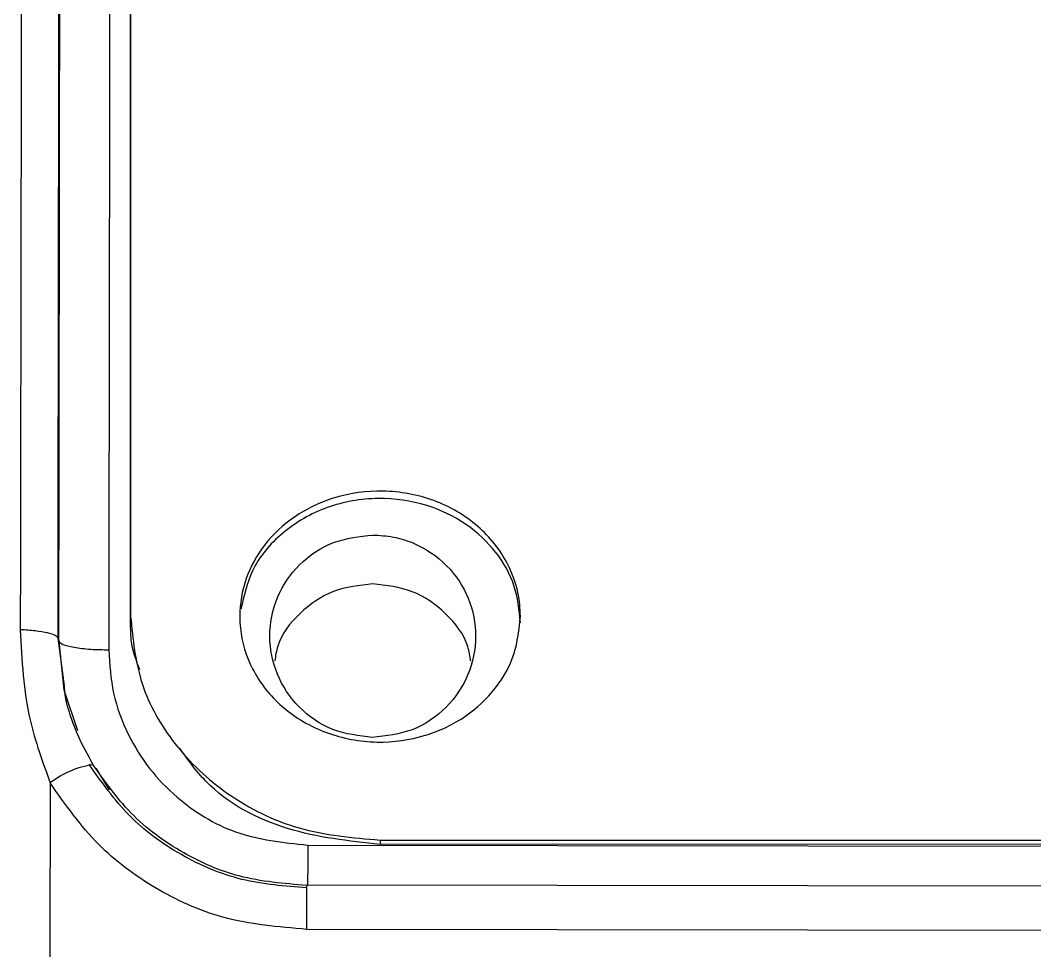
# Model space of a CAD drawing. Header units: millimetres. Extents: x 2223 to 4172, y 741 to 2119.
# Drawn here: x 2691.43 to 2707.7, y 1861.95 to 1876.87 of the extents above; entities that cross this region are included whole.
import ezdxf

# ---------------------------------------------------------------- set-up
doc = ezdxf.new("R2010")
doc.units = ezdxf.units.MM

msp = doc.modelspace()

# ---------------------------------------------------------------- linework, layer by layer
at = {"color": 7, "linetype": 'Continuous', "lineweight": 25}
for p, q in [((2693.202, 1867.215), (2693.202, 1867.316)), ((2692.038, 1866.965), (2692.052, 1866.917)), ((2692.141, 1866.202), (2692.038, 1866.965)), ((2692.052, 1866.917), (2692.13, 1866.136)), ((2692.13, 1866.136), (2692.351, 1865.485)), ((2692.644, 1864.882), (2692.86, 1864.533)), ((2693.085, 1864.291), (2693.085, 1864.319)), ((2696.042, 1863.648), (2732.779, 1863.596)), ((2697.202, 1863.729), (2732.971, 1863.729)), ((2697.202, 1863.729), (2697.202, 1863.66)), ((2732.872, 1863.661), (2697.202, 1863.66)), ((2696.029, 1863.001), (2696.026, 1863.001)), ((2731.413, 1862.955), (2696.029, 1863.004)), ((2728.852, 1862.252), (2696.028, 1862.297))]:
    msp.add_line(p, q, dxfattribs=at)
at = {"color": 7, "linetype": 'Continuous', "lineweight": 25, "flags": 128}
for points in [[(2691.914, 1864.644), (2691.902, 1859.196), (2691.891, 1853.718), (2691.879, 1848.237), (2691.867, 1842.781), (2691.856, 1837.377), (2691.844, 1832.051), (2691.833, 1826.83), (2691.822, 1821.739)], [(2696.042, 1863.648), (2696.042, 1863.5), (2696.042, 1863.361), (2696.042, 1863.237), (2696.041, 1863.132), (2696.041, 1863.049), (2696.041, 1863.004)], [(2696.028, 1862.297), (2696.029, 1862.448), (2696.029, 1862.589), (2696.029, 1862.717), (2696.029, 1862.825), (2696.029, 1862.91), (2696.029, 1862.969), (2696.029, 1863), (2696.029, 1863.004)]]:
    msp.add_lwpolyline(points, dxfattribs=at)
at = {"color": 7, "linetype": 'Continuous', "lineweight": 25}
msp.add_arc((2692.803, 1863.511), 1.44, 98.0719, 128.1126, dxfattribs=at)
for points, knots in [([(2693.201, 1932.116), (2693.201, 1932.012), (2693.201, 1931.492), (2693.202, 1930.125), (2693.202, 1927.965), (2693.202, 1925.346), (2693.202, 1922.884), (2693.202, 1919.376), (2693.202, 1916.233), (2693.202, 1911.918), (2693.202, 1907.231), (2693.202, 1902.099), (2693.202, 1896.675), (2693.202, 1892.116), (2693.202, 1886.194), (2693.202, 1881.288), (2693.202, 1874.609), (2693.202, 1870.316), (2693.202, 1867.315)], [0, 0, 0, 0, 0.020124, 0.100733, 0.181328, 0.221587, 0.302184, 0.342442, 0.423039, 0.463298, 0.543894, 0.624491, 0.664749, 0.745346, 0.785604, 0.8662, 0.906458, 1, 1, 1, 1]), ([(2691.533, 1931.168), (2691.533, 1931.197), (2691.533, 1931.285), (2691.532, 1930.299), (2691.529, 1928.286), (2691.524, 1925.223), (2691.519, 1921.835), (2691.514, 1918.497), (2691.509, 1915.428), (2691.504, 1911.784), (2691.497, 1907.514), (2691.49, 1902.868), (2691.482, 1897.921), (2691.474, 1892.751), (2691.465, 1887.066), (2691.455, 1880.869), (2691.444, 1874.186), (2691.437, 1869.495), (2691.433, 1867.101)], [0, 0, 0, 0, 0.039342, 0.122943, 0.206183, 0.289063, 0.371582, 0.416612, 0.465601, 0.518547, 0.575452, 0.636313, 0.690059, 0.746552, 0.805793, 0.867782, 0.932518, 1, 1, 1, 1]), ([(2692.038, 1866.965), (2692.043, 1870.265), (2692.052, 1876.863), (2692.065, 1886.293), (2692.077, 1895.174), (2692.088, 1903.331), (2692.097, 1910.632), (2692.106, 1916.949), (2692.112, 1922.173), (2692.117, 1926.222), (2692.12, 1928.625), (2692.122, 1929.939), (2692.122, 1930.26), (2692.122, 1930.421)], [0, 0, 0, 0, 0.0981345, 0.196269, 0.2944034, 0.3925379, 0.4906723, 0.5888066, 0.686941, 0.7850753, 0.8832097, 0.9416048, 1, 1, 1, 1]), ([(2692.052, 1866.917), (2692.055, 1869.302), (2692.062, 1874.009), (2692.071, 1880.758), (2692.08, 1887.101), (2692.088, 1892.996), (2692.095, 1898.426), (2692.103, 1904.159), (2692.111, 1909.928), (2692.118, 1915.408), (2692.124, 1919.876), (2692.128, 1923.398), (2692.131, 1926.061), (2692.133, 1927.961), (2692.135, 1929.192), (2692.135, 1929.707), (2692.135, 1929.856), (2692.135, 1929.881)], [0, 0, 0, 0, 0.07139, 0.140843, 0.208359, 0.273937, 0.337578, 0.399281, 0.488173, 0.572709, 0.652888, 0.72871, 0.800173, 0.867277, 0.930021, 0.988406, 1, 1, 1, 1]), ([(2692.933, 1929.098), (2692.933, 1929.005), (2692.933, 1928.835), (2692.933, 1928.388), (2692.932, 1927.847), (2692.932, 1927.171), (2692.931, 1926.364), (2692.93, 1925.424), (2692.928, 1924.352), (2692.926, 1922.643), (2692.923, 1919.957), (2692.918, 1915.807), (2692.911, 1910.59), (2692.904, 1904.984), (2692.896, 1899.306), (2692.889, 1893.839), (2692.88, 1887.826), (2692.871, 1881.279), (2692.862, 1874.236), (2692.855, 1869.294), (2692.851, 1866.78)], [0, 0, 0, 0, 0.037781, 0.069081, 0.100468, 0.131943, 0.163506, 0.195157, 0.226895, 0.258722, 0.330934, 0.408983, 0.49287, 0.582593, 0.645672, 0.711347, 0.779618, 0.850484, 0.923944, 1, 1, 1, 1]), ([(2693.202, 1867.214), (2693.202, 1867.862), (2693.202, 1871.102), (2693.202, 1876.867), (2693.202, 1883.084), (2693.202, 1889.119), (2693.202, 1893.749), (2693.202, 1897.56), (2693.202, 1899.004), (2693.202, 1899.4)], [0, 0, 0, 0, 0.056256, 0.281605, 0.506911, 0.619454, 0.844767, 0.95731, 1, 1, 1, 1]), ([(2699.452, 1867.315), (2699.432, 1867.11), (2699.39, 1866.698), (2699.068, 1866.138), (2698.58, 1865.678), (2697.92, 1865.365), (2697.14, 1865.257), (2696.327, 1865.408), (2695.615, 1865.822), (2695.13, 1866.427), (2694.967, 1866.963), (2694.942, 1867.457), (2695.024, 1867.933), (2695.333, 1868.491), (2695.826, 1868.948), (2696.483, 1869.26), (2697.265, 1869.367), (2698.077, 1869.217), (2698.79, 1868.806), (2699.273, 1868.204), (2699.441, 1867.67), (2699.45, 1867.378), (2699.452, 1867.315)], [0, 0, 0, 0, 0.046276, 0.092718, 0.141712, 0.195186, 0.253683, 0.315262, 0.376916, 0.434375, 0.485818, 0.499994, 0.546246, 0.592694, 0.641795, 0.695152, 0.753509, 0.815387, 0.876849, 0.934145, 0.985724, 1, 1, 1, 1]), ([(2699.452, 1867.214), (2699.432, 1867.416), (2699.391, 1867.821), (2699.075, 1868.37), (2698.593, 1868.823), (2697.939, 1869.136), (2697.159, 1869.248), (2696.338, 1869.105), (2695.623, 1868.695), (2695.122, 1868.105), (2695.019, 1867.643), (2694.972, 1867.432)], [0, 0, 0, 0, 0.0944513, 0.189257, 0.2897017, 0.4001456, 0.521769, 0.6506714, 0.7799067, 0.8996655, 1, 1, 1, 1]), ([(2697.082, 1865.374), (2696.865, 1865.4), (2696.427, 1865.451), (2695.878, 1865.834), (2695.519, 1866.372), (2695.393, 1867.002), (2695.52, 1867.633), (2695.885, 1868.171), (2696.436, 1868.548), (2696.872, 1868.596), (2697.089, 1868.62)], [0, 0, 0, 0, 0.1258291, 0.2535561, 0.3764248, 0.4989128, 0.6236721, 0.747541, 0.8747163, 1, 1, 1, 1]), ([(2697.089, 1868.62), (2697.198, 1868.614), (2697.417, 1868.601), (2697.837, 1868.468), (2698.296, 1868.164), (2698.654, 1867.621), (2698.777, 1866.994), (2698.65, 1866.366), (2698.287, 1865.829), (2697.737, 1865.448), (2697.299, 1865.399), (2697.082, 1865.374)], [0, 0, 0, 0, 0.063647, 0.126728, 0.254765, 0.378014, 0.500896, 0.623844, 0.746999, 0.874414, 1, 1, 1, 1]), ([(2697.087, 1867.836), (2696.871, 1867.812), (2696.437, 1867.765), (2695.899, 1867.387), (2695.571, 1866.972), (2695.526, 1866.683), (2695.514, 1866.605)], [0, 0, 0, 0, 0.296568, 0.593137, 0.889705, 1, 1, 1, 1]), ([(2698.655, 1866.6), (2698.644, 1866.678), (2698.6, 1866.966), (2698.273, 1867.382), (2697.738, 1867.762), (2697.304, 1867.811), (2697.087, 1867.836)], [0, 0, 0, 0, 0.109464, 0.406309, 0.703155, 1, 1, 1, 1]), ([(2693.202, 1867.315), (2693.239, 1866.95), (2693.312, 1866.219), (2693.883, 1865.223), (2694.75, 1864.41), (2695.897, 1863.84), (2696.763, 1863.766), (2697.202, 1863.729)], [0, 0, 0, 0, 0.18467, 0.369999, 0.565857, 0.779451, 1, 1, 1, 1]), ([(2693.349, 1866.458), (2693.295, 1866.604), (2693.203, 1866.849), (2693.203, 1867.109), (2693.202, 1867.214)], [0, 0, 0, 0, 0.593259, 1, 1, 1, 1]), ([(2691.433, 1867.101), (2691.458, 1866.614), (2691.502, 1865.772), (2691.792, 1864.979), (2691.914, 1864.644)], [0, 0, 0, 0, 0.578809, 1, 1, 1, 1]), ([(2692.038, 1866.965), (2692.029, 1866.98), (2692.009, 1867.01), (2691.878, 1867.051), (2691.683, 1867.085), (2691.515, 1867.096), (2691.433, 1867.101)], [0, 0, 0, 0, 0.236435, 0.490512, 0.749718, 1, 1, 1, 1]), ([(2692.052, 1866.917), (2692.067, 1866.899), (2692.097, 1866.863), (2692.284, 1866.817), (2692.549, 1866.785), (2692.753, 1866.781), (2692.851, 1866.78)], [0, 0, 0, 0, 0.241134, 0.500716, 0.759899, 1, 1, 1, 1]), ([(2692.851, 1866.78), (2692.866, 1866.545), (2692.896, 1866.075), (2693.139, 1865.429), (2693.489, 1864.864), (2694.037, 1864.296), (2694.886, 1863.77), (2695.647, 1863.69), (2696.042, 1863.648)], [0, 0, 0, 0, 0.143067, 0.286609, 0.415374, 0.544382, 0.763169, 1, 1, 1, 1]), ([(2692.601, 1864.937), (2692.514, 1865.095), (2692.365, 1865.366), (2692.247, 1865.691), (2692.197, 1865.857), (2692.184, 1865.902), (2692.18, 1865.916), (2692.154, 1866.012), (2692.147, 1866.108), (2692.141, 1866.202)], [0, 0, 0, 0, 0.397048, 0.683244, 0.759352, 0.780646, 0.787103, 0.790766, 1, 1, 1, 1]), ([(2697.202, 1863.66), (2696.702, 1863.713), (2695.699, 1863.819), (2694.543, 1864.425), (2694.117, 1865.022), (2693.984, 1865.209)], [0, 0, 0, 0, 0.406708, 0.814485, 1, 1, 1, 1]), ([(2696.029, 1862.963), (2695.678, 1862.989), (2694.976, 1863.042), (2693.997, 1863.46), (2693.139, 1864.085), (2692.738, 1864.657), (2692.537, 1864.943)], [0, 0, 0, 0, 0.250073, 0.500024, 0.749959, 1, 1, 1, 1]), ([(2696.026, 1863.001), (2695.66, 1863.031), (2694.971, 1863.086), (2694.005, 1863.508), (2693.182, 1864.11), (2692.789, 1864.669), (2692.601, 1864.937)], [0, 0, 0, 0, 0.266066, 0.500454, 0.760276, 1, 1, 1, 1]), ([(2696.028, 1862.297), (2695.573, 1862.335), (2694.718, 1862.407), (2693.585, 1862.924), (2692.615, 1863.644), (2692.156, 1864.299), (2691.914, 1864.644)], [0, 0, 0, 0, 0.2747244, 0.5156261, 0.7443937, 1, 1, 1, 1])]:
    msp.add_open_spline(points, degree=3, knots=knots, dxfattribs=at)

doc.saveas('drawing.dxf')
